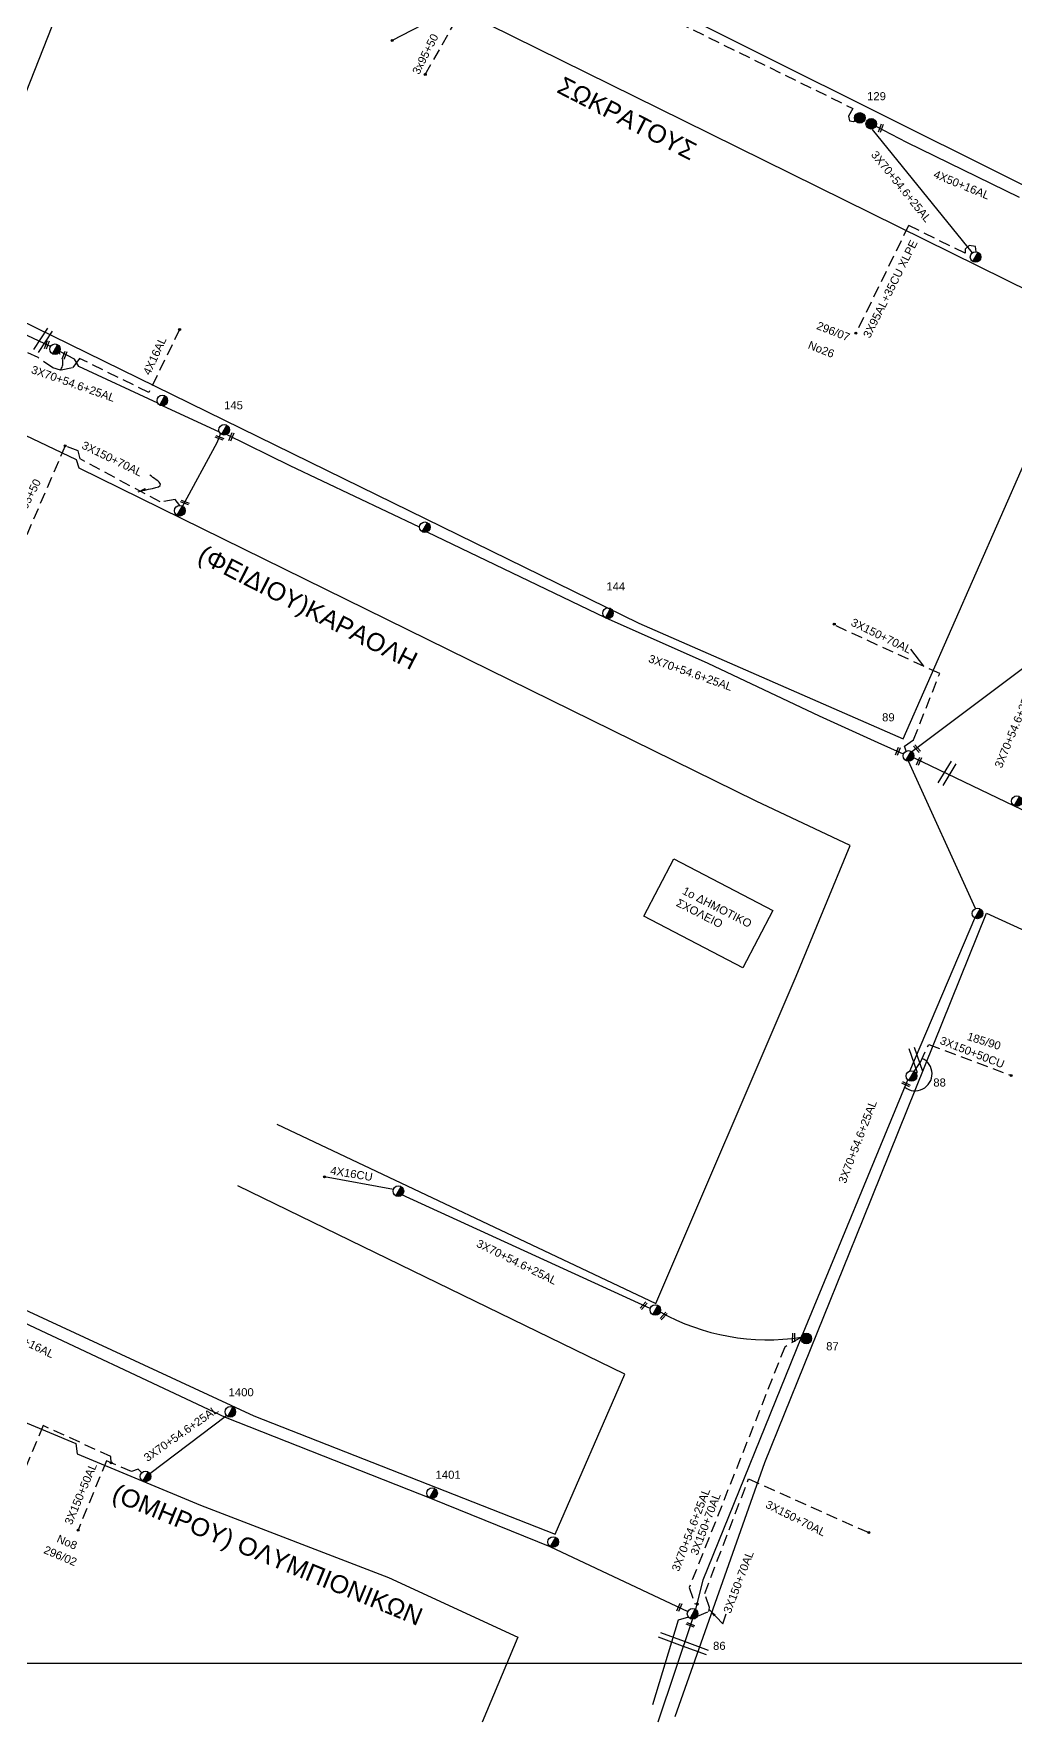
# Model space of a CAD drawing. Header units: millimetres. Extents: x 924 to 3152, y 704 to 1760.
# Drawn here: x 2460.6 to 2679.4, y 708.7 to 1085 of the extents above; entities that cross this region are included whole.
import ezdxf

# ---------------------------------------------------------------- set-up
doc = ezdxf.new("R2010")
doc.units = ezdxf.units.MM
doc.linetypes.add('DASHED', pattern=[19.05, 12.7, -6.35])
for name, color, linetype in [('Άγνωστα', 7, 'Continuous'), ('Γέφυρες Εναέριου Δικτύου', 7, 'Continuous'), ('Γυμνά εναέρια ΧΤ (3Φ)   4x35CU', 7, 'Continuous'), ('Γυμνά εναέρια ΧΤ και ΦΟΠ (3Φ)   4x50+16AL', 7, 'Continuous'), ('Επιγραφές - Σχήματα', 7, 'Continuous'), ('Καλώδια ΧΤ   3x150+50AL', 7, 'DASHED'), ('Καλώδια ΧΤ   3x150+50CU', 7, 'DASHED'), ('Καλώδια ΧΤ   3x150+70AL', 7, 'DASHED'), ('Καλώδια ΧΤ   3x95+50 AL XLPE', 7, 'DASHED'), ('Μηχανική τομή', 7, 'Continuous'), ('Στύλος Ξύλινος', 7, 'Continuous'), ('Στύλος Ξύλινος @ 1', 7, 'Continuous'), ('Στύλος ΦΜ', 7, 'Continuous'), ('Στύλος ΦΜ @ 1', 7, 'Continuous'), ('Συνδέσεις', 7, 'Continuous'), ('Συνεστραμμένα ΧΤ   3x70+54.6+25 AL', 7, 'SYN_LINE'), ('Τομή', 7, 'Continuous'), ('Υπόβαθρο ΔΕΗ', 7, 'Continuous'), ('Υπόγεια Καλώδια Δικτύου ΧΤ   .10', 7, 'DASHED'), ('Υπόγεια καλώδια Δικτύου ΧΤ και Παρ. ΧΤ - 3X150+70 AL', 7, 'DASHED'), ('Υπόγεια καλώδια Παροχών ΧΤ   4x16AL', 7, 'DASHED'), ('Υπόγεια καλώδια Παροχών ΧΤ   4x16CU', 7, 'DASHED')]:
    doc.layers.add(name, color=color, linetype=linetype)
doc.styles.get("Standard").update_dxf_attribs({"font": 'ARIAL.TTF'})
doc.linetypes.add('SYN_LINE', pattern='A,0.5,-0.0001,["/\\/\\/\\/",Standard,S=0.1,R=0,X=0,Y=-0.05],-0.25', length=0.7501)
doc.dimstyles.new('ISO-25', dxfattribs={"dimtxt": 2.5, "dimasz": 2.5, "dimexe": 1.25, "dimexo": 0.625, "dimtad": 1, "dimtxsty": 'Standard', "dimcen": 2.5, "dimadec": 0, "dimazin": 0, "dimtfac": 1, "dimtmove": 0, "dimatfit": 3, "dimfxl": 1, "dimarcsym": 0})

# ---------------------------------------------------------------- blocks, each defined once
blk = doc.blocks.new('ΥΠΑΡΧΩΝ ΤΣΙΜΕΝΤΕΝΙΟΣ ΣΤΥΛΟΣ')
at = {"layer": 'Στύλος ΦΜ'}
blk.add_hatch(color=256, dxfattribs=at).paths.add_polyline_path([(-1.29, -2.28, 0.574793), (2.62, 0, 0.268822), (1.3, 2.27)])
blk.add_line((-1.29, -2.28), (1.3, 2.27), dxfattribs=at)
blk.add_circle((0, 0), 2.62, dxfattribs=at)
at = {"layer": 'Στύλος ΦΜ', "flags": 4}
for tag, p in [('ΑΡΙΘΜΟΣ', (-4.68, 8.05)), ('ΤΥΠΟΣ', (-4.91, 3.03))]:
    blk.add_attdef(tag, p, '', height=4, dxfattribs=at)
blk = doc.blocks.new('ΤΟΜΗ')
at = {"layer": 'Τομή', "ltscale": 40}
for p, q in [((-5.68, 0), (5.68, 0)), ((5.68, -2.33), (-5.68, -2.33))]:
    blk.add_line(p, q, dxfattribs=at)
blk = doc.blocks.new('ΜΗΧΑΝΙΚΗ ΤΟΜΗ')
at = {"layer": 'Μηχανική τομή', "ltscale": 40}
for p, q in [((-1.89, 0.78), (1.89, 0.78)), ((1.89, 0), (-1.89, 0))]:
    blk.add_line(p, q, dxfattribs=at)
blk = doc.blocks.new('ΥΠΑΡΧΩΝ ΞΥΛΙΝΟΣ ΣΤΥΛΟΣ')
at = {"layer": 'Στύλος Ξύλινος'}
h = blk.add_hatch(color=256, dxfattribs=at)
h.paths.add_polyline_path([(-2.62, 0, 0.270008), (-1.29, -2.28), (1.3, 2.27, 0.576266)])
h.paths.add_polyline_path([(-1.29, -2.28, 0.574793), (2.62, 0, 0.268822), (1.3, 2.27)])
blk.add_line((-1.29, -2.28), (1.3, 2.27), dxfattribs=at)
blk.add_circle((0, 0), 2.62, dxfattribs=at)
at = {"layer": 'Στύλος Ξύλινος', "flags": 4}
for tag, p in [('ΑΡΙΘΜΟΣ', (-4.91, 8.6)), ('ΤΥΠΟΣ', (-4.85, 3.39))]:
    blk.add_attdef(tag, p, '', height=4, dxfattribs=at)
blk = doc.blocks.new('_ΣΥΝΔΕΣΗ')
at = {"layer": 'Συνδέσεις', "linetype": 'SYN_LINE', "ltscale": 40}
blk.add_hatch(color=256, dxfattribs=at).paths.add_polyline_path([(0.5, -0.01, 1), (-0.5, -0.01, 1)])
at = {"layer": 'Συνδέσεις'}
blk.add_circle((0, -0.01), 0.5, dxfattribs=at)

msp = doc.modelspace()

# ---------------------------------------------------------------- linework, layer by layer
at = {"layer": 'Άγνωστα', "color": 85, "linetype": 'DASHED', "ltscale": 0.2}
msp.add_lwpolyline([(2547.906, 1075.946), (2554.962, 1088.339), (2556.831, 1088.999), (2558.644, 1089.716), (2557.796, 1090.743)], dxfattribs=at)
at = {"layer": 'Άγνωστα', "color": 62, "linetype": 'DASHED', "ltscale": 0.2}
msp.add_lwpolyline([(2467.62, 993.146), (2458.641, 972.317)], dxfattribs=at)
at = {"layer": 'Άγνωστα', "linetype": 'SYN_LINE', "ltscale": 20}
msp.add_lwpolyline([(2606.579, 732.088), (2604.268, 731.407), (2598.581, 712.541)], dxfattribs=at)
at = {"layer": 'Άγνωστα', "color": 2, "linetype": 'SYN_LINE', "ltscale": 20}
msp.add_lwpolyline([(2607.441, 731.712), (2599.75, 708.689)], dxfattribs=at)
at = {"layer": 'Γέφυρες Εναέριου Δικτύου', "ltscale": 20}
msp.add_arc((2657.081, 853.196), 3.79, 232.42761, 65.15635, dxfattribs=at)
at = {"layer": 'Γυμνά εναέρια ΧΤ (3Φ)   4x35CU', "color": 85, "linetype": 'SYN_LINE', "ltscale": 20}
msp.add_lwpolyline([(2555.878, 1091.503), (2540.535, 1083.533)], dxfattribs=at)
at = {"layer": 'Γυμνά εναέρια ΧΤ και ΦΟΠ (3Φ)   4x50+16AL', "color": 1, "ltscale": 0.2}
msp.add_lwpolyline([(2648.347, 1064.389), (2655.186, 1060.878), (2680.291, 1048.564)], dxfattribs=at)
at = {"layer": 'Γυμνά εναέρια ΧΤ και ΦΟΠ (3Φ)   4x50+16AL', "color": 151}
msp.add_lwpolyline([(2371.666, 834.319), (2407.917, 818.734), (2452.023, 800.7), (2503.268, 776.652), (2549.407, 758.447), (2575.684, 747.822), (2606.455, 733.379)], dxfattribs=at)
at = {"layer": 'Επιγραφές - Σχήματα'}
msp.add_lwpolyline([(945.928, 1724.828), (2912.268, 1724.828), (2912.268, 721.757), (945.928, 721.757)], close=True, dxfattribs=at)
at = {"layer": 'Επιγραφές - Σχήματα', "linetype": 'Continuous'}
msp.add_lwpolyline([(2603.333, 901.112), (2625.349, 889.592), (2618.671, 876.831), (2596.656, 888.352)], close=True, dxfattribs=at)
at = {"layer": 'Καλώδια ΧΤ   3x150+50AL', "color": 151, "ltscale": 0.2}
for points in [[(2477.881, 766.463), (2477.803, 767.893), (2462.716, 774.767), (2455.846, 758.296)], [(2484.703, 764.286), (2483.871, 765.106), (2482.447, 764.555), (2476.843, 766.896), (2470.499, 751.501)]]:
    msp.add_lwpolyline(points, dxfattribs=at)
at = {"layer": 'Καλώδια ΧΤ   3x150+50CU', "color": 151, "ltscale": 0.2}
msp.add_lwpolyline([(2656.88, 853.729), (2657.915, 855.24), (2658.27, 855.772), (2660.134, 859.764), (2678.519, 852.798)], dxfattribs=at)
at = {"layer": 'Καλώδια ΧΤ   3x150+70AL', "color": 62, "ltscale": 0.2}
for points in [[(2493.197, 979.884), (2492.113, 981.208), (2488.785, 980.651), (2470.986, 990.247), (2470.52, 992.072), (2467.62, 993.146)], [(2662.571, 942.406), (2639.106, 953.199)], [(2655.092, 925.101), (2654.755, 926.231), (2656.738, 927.629), (2662.571, 942.406)]]:
    msp.add_lwpolyline(points, dxfattribs=at)
at = {"layer": 'Καλώδια ΧΤ   3x95+50 AL XLPE', "color": 1, "ltscale": 0.2}
msp.add_lwpolyline([(2670.72, 1036.428), (2670.568, 1037.567), (2669.111, 1037.828), (2668.284, 1037.034), (2668.219, 1036.089), (2655.645, 1042.29), (2643.906, 1018.306)], dxfattribs=at)
at = {"layer": 'Συνεστραμμένα ΧΤ   3x70+54.6+25 AL', "color": 1, "ltscale": 20}
for points in [[(2647.535, 1063.706), (2669.818, 1036.163)], [(2656.74, 923.68), (2679.196, 912.96)], [(2679.196, 912.96), (2716.352, 895.359), (2741.505, 883.647), (2780.826, 864.864), (2822.68, 845.215), (2857.666, 829.521)]]:
    msp.add_lwpolyline(points, dxfattribs=at)
at = {"layer": 'Συνεστραμμένα ΧΤ   3x70+54.6+25 AL', "color": 173, "ltscale": 20}
msp.add_lwpolyline([(2464.356, 1015.303), (2457.922, 1018.355), (2423.903, 1034.425)], dxfattribs=at)
at = {"layer": 'Συνεστραμμένα ΧΤ   3x70+54.6+25 AL', "color": 62, "ltscale": 20}
for points in [[(2488.296, 1002.647), (2470.664, 1010.835), (2469.708, 1012.507), (2466.417, 1014.166)], [(2502.034, 996.188), (2489.29, 1002.1)], [(2502.271, 995.886), (2501.404, 993.846), (2493.759, 979.741)], [(2546.619, 975.022), (2517.748, 988.677), (2503.59, 995.701)], [(2588.046, 954.85), (2548.3, 973.957)], [(2654.502, 924.416), (2648.843, 926.961), (2635.779, 932.882), (2610.989, 944.66), (2588.046, 954.85)], [(2697.151, 955.568), (2672.105, 936.76), (2656.379, 924.951)], [(2670.527, 890.019), (2655.621, 922.871)], [(2655.896, 853.815), (2670.428, 887.92)]]:
    msp.add_lwpolyline(points, dxfattribs=at)
at = {"layer": 'Συνεστραμμένα ΧΤ   3x70+54.6+25 AL', "color": 151, "ltscale": 20}
for points in [[(2608.16, 733.508), (2609.83, 740.419), (2631.753, 794.524), (2655.464, 851.872)], [(2598.047, 800.872), (2542.711, 826.231)], [(2486.528, 764.084), (2503.623, 777.01)]]:
    msp.add_lwpolyline(points, dxfattribs=at)
msp.add_arc((2624.195, 843.138), 49.225, 240.92538, 278.75922, dxfattribs=at)
at = {"layer": 'Υπόβαθρο ΔΕΗ', "ltscale": 0.2}
for points in [[(2480.662, 1127.266), (2441.848, 1028.926), (2529.664, 985.914), (2595.477, 953.679), (2654.46, 927.831), (2681.539, 989.539), (2695.044, 1021.423), (2605.527, 1065.641), (2480.662, 1127.266)], [(2578.832, 1122.175), (2569.629, 1106.995), (2703.347, 1040.267), (2739.895, 1122.175)], [(2621.671, 913.985), (2470.712, 988.227), (2470.168, 990.019), (2434.282, 1007.113), (2402.316, 913.985)]]:
    msp.add_lwpolyline(points, dxfattribs=at)
at = {"layer": 'Υπόβαθρο ΔΕΗ'}
for points in [[(2402.316, 913.985), (2394.049, 889.057), (2375.428, 835.983), (2377.304, 835.031), (2400.796, 824.856), (2427.748, 813.759), (2453.417, 803.022), (2453.417, 803.022), (2453.417, 803.022), (2509.672, 776.952), (2576.833, 750.557), (2592.384, 786.246), (2506.144, 828.261)], [(2514.846, 841.966), (2599.303, 801.978), (2630.612, 874.988), (2642.596, 904.075), (2621.671, 913.985)], [(2603.623, 709.968), (2623.623, 766.554), (2645.509, 820.83), (2672.994, 889.007), (2724.859, 865.289), (2830.254, 816.985), (2825.5, 803.979), (2813.155, 768.49), (2804.897, 746.604), (2799.309, 730.431), (2794.555, 714.674)], [(2377.449, 714.939), (2341.093, 735.484), (2366.755, 812.701), (2437.419, 784.409), (2469.986, 770.814), (2470.323, 768.457), (2497.83, 757.066), (2539.702, 740.895), (2568.501, 727.623), (2560.569, 708.661)]]:
    msp.add_lwpolyline(points, dxfattribs=at)
at = {"layer": 'Υπόγεια Καλώδια Δικτύου ΧΤ   .10', "color": 1, "ltscale": 0.2}
msp.add_lwpolyline([(2566.358, 1112.88), (2563.143, 1107.813), (2593.941, 1092.609), (2643.244, 1068.343), (2642.248, 1066.633), (2642.456, 1065.591), (2643.343, 1065.46), (2643.745, 1065.688)], dxfattribs=at)
at = {"layer": 'Υπόγεια καλώδια Δικτύου ΧΤ και Παρ. ΧΤ - 3X150+70 AL', "color": 173, "ltscale": 0.2}
msp.add_lwpolyline([(2486.293, 1005.086), (2470.814, 1012.661), (2469.258, 1010.548), (2466.558, 1010.009), (2464.879, 1010.548), (2461.58, 1012.826), (2447.928, 1019.428)], dxfattribs=at)
at = {"layer": 'Υπόγεια καλώδια Δικτύου ΧΤ και Παρ. ΧΤ - 3X150+70 AL', "color": 7, "ltscale": 0.2}
msp.add_lwpolyline([(2631.753, 794.524), (2628.053, 792.298), (2606.746, 738.724), (2607.953, 735.157), (2608.525, 735.019)], dxfattribs=at)
at = {"layer": 'Υπόγεια καλώδια Δικτύου ΧΤ και Παρ. ΧΤ - 3X150+70 AL', "color": 151, "ltscale": 0.2}
msp.add_lwpolyline([(2608.566, 732.335), (2611.076, 733.356), (2611.29, 734.213), (2610.218, 737.341), (2619.954, 762.892), (2646.753, 750.939)], dxfattribs=at)
at = {"layer": 'Υπόγεια καλώδια Δικτύου ΧΤ και Παρ. ΧΤ - 3X150+70 AL', "color": 173, "ltscale": 0.2}
msp.add_arc((2464.179, 1011.755), 2.952, 323.73517, 46.23028, dxfattribs=at)
at = {"layer": 'Υπόγεια καλώδια Παροχών ΧΤ   4x16AL', "color": 173, "ltscale": 0.2}
msp.add_lwpolyline([(2493.145, 1019.088), (2486.293, 1005.086)], dxfattribs=at)
at = {"layer": 'Υπόγεια καλώδια Παροχών ΧΤ   4x16CU', "color": 151, "linetype": 'SYN_LINE', "ltscale": 20}
msp.add_lwpolyline([(2540.791, 827.417), (2525.434, 830.208)], dxfattribs=at)

# ---------------------------------------------------------------- block references
at = {"layer": 'Μηχανική τομή'}
for p, xscale, yscale, zscale, rotation in [((2649.256, 1064.045), 0.4999999999999988, 0.4999999999999988, 0.4999999999999988, 248.470710684575), ((2463.738, 1015.607), 0.4999999999999988, 0.4999999999999988, 0.4999999999999988, 68.4005871283439), ((2467.649, 1013.264), 0.4999999999999988, 0.4999999999999988, 0.4999999999999988, 68.4005871283439), ((2502.075, 995.145), 0.4999999999999987, 0.4999999999999987, 0.4999999999999987, 160.6544909746527), ((2504.851, 995.086), 0.4999999999999988, 0.4999999999999988, 0.4999999999999988, 68.4005871283439), ((2494.395, 980.755), 0.4999999999999986, 0.4999999999999986, 0.4999999999999986, 159.2486854333593), ((2653.44, 925.011), 0.4999999999999988, 0.4999999999999988, 0.4999999999999988, 68.4005871283439), ((2657.648, 925.793), 0.4999999999999988, 0.4999999999999988, 0.4999999999999988, 131.3335941591601), ((2658.139, 922.777), 0.4999999999999988, 0.4999999999999988, 0.4999999999999988, 68.4005871283439), ((2654.985, 850.714), 0.4999999999999752, 0.4999999999999752, 0.4999999999999752, 334.9233029282552), ((2596.466, 801.652), 0.5000000000000758, 0.5000000000000758, 0.5000000000000758, 227.4630769215043), ((2600.872, 799.341), 0.5000000000000758, 0.5000000000000758, 0.5000000000000758, 227.4630769215043), ((2629.801, 794.436), 0.5000000000000758, 0.5000000000000758, 0.5000000000000758, 268.8234634423142), ((2604.728, 734.19), 0.5000000000000738, 0.5000000000000738, 0.5000000000000738, 66.20089692167649), ((2606.924, 730.164), 0.499999999999992, 0.499999999999992, 0.499999999999992, 339.8011850299624)]:
    msp.add_blockref('ΜΗΧΑΝΙΚΗ ΤΟΜΗ', p, dxfattribs=dict(at, xscale=xscale, yscale=yscale, zscale=zscale, rotation=rotation))
at = {"layer": 'Στύλος Ξύλινος @ 1', "ltscale": 40}
ref = msp.add_blockref('ΥΠΑΡΧΩΝ ΞΥΛΙΝΟΣ ΣΤΥΛΟΣ', (2647.317, 1064.959), dxfattribs=dict(at, xscale=0.4499999999998181, yscale=0.4499999999998181, zscale=0.4499999999998181))
ref.add_attrib('ΤΥΠΟΣ', '129', (2646.387, 1070.208), dxfattribs={"layer": 'Στύλος Ξύλινος', "height": 1.8, "flags": 4})
at = {"layer": 'Στύλος Ξύλινος @ 1', "ltscale": 40, "xscale": 0.4499999999998181, "yscale": 0.4499999999998181, "zscale": 0.4499999999998181}
msp.add_blockref('ΥΠΑΡΧΩΝ ΞΥΛΙΝΟΣ ΣΤΥΛΟΣ', (2644.77, 1066.268), dxfattribs=at)
at = {"layer": 'Στύλος Ξύλινος @ 1', "ltscale": 40}
ref = msp.add_blockref('ΥΠΑΡΧΩΝ ΞΥΛΙΝΟΣ ΣΤΥΛΟΣ', (2632.834, 794.203), dxfattribs=dict(at, xscale=0.4499999999998181, yscale=0.4499999999998181, zscale=0.4499999999998181))
ref.add_attrib('ΤΥΠΟΣ', '87', (2637.272, 791.575), dxfattribs={"layer": 'Στύλος Ξύλινος', "height": 1.8, "flags": 4})
at = {"layer": 'Στύλος ΦΜ @ 1', "ltscale": 40, "xscale": 0.4499999999998181, "yscale": 0.4499999999998181, "zscale": 0.4499999999998181}
for p in [(2670.574, 1035.26), (2465.366, 1014.697), (2489.29, 1003.278), (2493.197, 978.706), (2547.796, 975.022), (2671.009, 888.944), (2541.906, 827.037), (2599.179, 800.549), (2485.534, 763.451), (2576.418, 748.84)]:
    msp.add_blockref('ΥΠΑΡΧΩΝ ΤΣΙΜΕΝΤΕΝΙΟΣ ΣΤΥΛΟΣ', p, dxfattribs=at)
at = {"layer": 'Στύλος ΦΜ @ 1', "ltscale": 40}
ref = msp.add_blockref('ΥΠΑΡΧΩΝ ΤΣΙΜΕΝΤΕΝΙΟΣ ΣΤΥΛΟΣ', (2503.066, 996.756), dxfattribs=dict(at, xscale=0.4499999999998181, yscale=0.4499999999998181, zscale=0.4499999999998181))
ref.add_attrib('ΤΥΠΟΣ', '145', (2503.055, 1001.308), dxfattribs={"layer": 'Στύλος ΦΜ', "height": 1.8, "flags": 4})
ref = msp.add_blockref('ΥΠΑΡΧΩΝ ΤΣΙΜΕΝΤΕΝΙΟΣ ΣΤΥΛΟΣ', (2588.627, 955.874), dxfattribs=dict(at, xscale=0.4499999999998181, yscale=0.4499999999998181, zscale=0.4499999999998181))
ref.add_attrib('ΤΥΠΟΣ', '144', (2588.269, 960.943), dxfattribs={"layer": 'Στύλος ΦΜ', "height": 1.8, "flags": 4})
ref = msp.add_blockref('ΥΠΑΡΧΩΝ ΤΣΙΜΕΝΤΕΝΙΟΣ ΣΤΥΛΟΣ', (2655.621, 924.049), dxfattribs=dict(at, xscale=0.4499999999998181, yscale=0.4499999999998181, zscale=0.4499999999998181))
ref.add_attrib('ΤΥΠΟΣ', '89', (2649.736, 931.767), dxfattribs={"layer": 'Στύλος ΦΜ', "height": 1.8, "flags": 4})
ref = msp.add_blockref('ΥΠΑΡΧΩΝ ΤΣΙΜΕΝΤΕΝΙΟΣ ΣΤΥΛΟΣ', (2679.777, 913.985), dxfattribs=dict(at, xscale=0.4499999999998181, yscale=0.4499999999998181, zscale=0.4499999999998181))
ref.add_attrib('ΤΥΠΟΣ', '1786', (2686.06, 914.959), dxfattribs={"layer": 'Στύλος ΦΜ', "height": 1.8, "flags": 4})
ref = msp.add_blockref('ΥΠΑΡΧΩΝ ΤΣΙΜΕΝΤΕΝΙΟΣ ΣΤΥΛΟΣ', (2656.295, 852.707), dxfattribs=dict(at, xscale=0.4499999999998181, yscale=0.4499999999998181, zscale=0.4499999999998181))
ref.add_attrib('ΤΥΠΟΣ', '88', (2661.154, 850.356), dxfattribs={"layer": 'Στύλος ΦΜ', "height": 1.8, "flags": 4})
ref = msp.add_blockref('ΥΠΑΡΧΩΝ ΤΣΙΜΕΝΤΕΝΙΟΣ ΣΤΥΛΟΣ', (2504.452, 777.846), dxfattribs=dict(at, xscale=0.4499999999998181, yscale=0.4499999999998181, zscale=0.4499999999998181))
ref.add_attrib('ΤΥΠΟΣ', '1400', (2504.064, 781.322), dxfattribs={"layer": 'Στύλος ΦΜ', "height": 1.8, "flags": 4})
ref = msp.add_blockref('ΥΠΑΡΧΩΝ ΤΣΙΜΕΝΤΕΝΙΟΣ ΣΤΥΛΟΣ', (2549.415, 759.719), dxfattribs=dict(at, xscale=0.4499999999998181, yscale=0.4499999999998181, zscale=0.4499999999998181))
ref.add_attrib('ΤΥΠΟΣ', '1401', (2550.196, 762.929), dxfattribs={"layer": 'Στύλος ΦΜ', "height": 1.8, "flags": 4})
ref = msp.add_blockref('ΥΠΑΡΧΩΝ ΤΣΙΜΕΝΤΕΝΙΟΣ ΣΤΥΛΟΣ', (2607.496, 732.828), dxfattribs=dict(at, xscale=0.4499999999998181, yscale=0.4499999999998181, zscale=0.4499999999998181))
ref.add_attrib('ΤΥΠΟΣ', '86', (2612.053, 724.796), dxfattribs={"layer": 'Στύλος ΦΜ', "height": 1.8, "flags": 4})
at = {"layer": 'Συνδέσεις', "xscale": 0.4499999999998181, "yscale": 0.4499999999998181, "zscale": 0.4499999999998181}
for p in [(2540.536, 1083.538), (2547.907, 1075.951), (2493.147, 1019.094), (2643.907, 1018.312), (2467.621, 993.151), (2639.084, 953.445), (2678.519, 852.798), (2525.435, 830.213), (2477.881, 766.463), (2470.499, 751.501), (2646.753, 750.939), (2608.525, 735.019)]:
    msp.add_blockref('_ΣΥΝΔΕΣΗ', p, dxfattribs=at)
at = {"layer": 'Τομή'}
for p, xscale, yscale, zscale, rotation in [((2463.158, 1016.36), 0.4999999999999994, 0.4999999999999994, 0.4999999999999994, 237.0009803724977), ((2664.729, 919.877), 0.4999999999999994, 0.4999999999999994, 0.4999999999999994, 238.8534349771016), ((2657.801, 856.468), 0.4999999999998549, 0.4999999999998549, 0.4999999999998549, 288.7393596784833), ((2602.966, 727.699), 0.499999999999757, 0.499999999999757, 0.499999999999757, 339.7015223184956), ((2608.297, 725.727), 0.4999999999997569, 0.4999999999997569, 0.4999999999997569, 339.7015223184956)]:
    msp.add_blockref('ΤΟΜΗ', p, dxfattribs=dict(at, xscale=xscale, yscale=yscale, zscale=zscale, rotation=rotation))

# ---------------------------------------------------------------- texts
at = {"layer": 'Γυμνά εναέρια ΧΤ και ΦΟΠ (3Φ)   4x50+16AL', "color": 7, "char_height": 1.8, "width": 168.37176, "attachment_point": 1}
for insert, rotation in [((2661.7, 1054.689), 337.80136), ((2453.502, 797.114), 334.28241)]:
    msp.add_mtext('4X50+16AL', dxfattribs=dict(at, insert=insert, rotation=rotation))
at = {"layer": 'Επιγραφές - Σχήματα', "char_height": 1.8, "attachment_point": 1}
for s, insert, rotation in [('\\pt0;3x95+50', (2544.894, 1076.581), 63.00711), ('\\pt0;296/07', (2635.62, 1020.939), 338.39933), ('\\pt0;No26', (2633.712, 1016.614), 338.39933), ('\\pt0;3x95+50', (2456.3, 977.345), 63.00711)]:
    msp.add_mtext_dynamic_manual_height_columns(s, width=10.09091, gutter_width=12.5, heights=[0], dxfattribs=dict(at, insert=insert, rotation=rotation))
at = {"layer": 'Επιγραφές - Σχήματα', "linetype": 'Continuous', "attachment_point": 1}
for s, insert, char_height, width, rotation in [('ΣΩΚΡΑΤΟΥΣ', (2578.777, 1075.642), 4, 57.33182, 332.91504), ('(ΦΕΙΔΙΟΥ)ΚΑΡΑΟΛΗ', (2498.699, 971.192), 4, 57.33182, 332.91504), ('1o ΔΗΜΟΤΙΚΟ ΣΧΟΛΕΙΟ', (2605.841, 894.992), 1.8, 23.55347, 332.91504), ('(ΟΜΗΡΟΥ) ΟΛΥΜΠΙΟΝΙΚΩΝ', (2479.278, 761.913), 4, 80.08904, 337.66726)]:
    msp.add_mtext(s, dxfattribs=dict(at, insert=insert, char_height=char_height, width=width, rotation=rotation))
at = {"layer": 'Επιγραφές - Σχήματα', "color": 7, "char_height": 1.8, "width": 27.84843, "attachment_point": 5}
for s, insert, rotation in [('185/90', (2672.452, 860.478), 342.59598), ('No8', (2468.045, 748.805), 337), ('296/02', (2466.554, 745.735), 337)]:
    msp.add_mtext(s, dxfattribs=dict(at, insert=insert, rotation=rotation))
at = {"layer": 'Καλώδια ΧΤ   3x150+50AL', "color": 7, "insert": (2467.418, 753.202), "char_height": 1.8, "width": 168.37176, "attachment_point": 1, "rotation": 67.08055}
msp.add_mtext('3X150+50AL', dxfattribs=at)
at = {"layer": 'Καλώδια ΧΤ   3x150+50CU', "color": 7, "insert": (2663.093, 861.598), "char_height": 1.8, "width": 168.37176, "attachment_point": 1, "rotation": 338.59666}
msp.add_mtext('3X150+50CU', dxfattribs=at)
at = {"layer": 'Καλώδια ΧΤ   3x150+70AL', "color": 7, "char_height": 1.8, "width": 168.37176, "attachment_point": 1, "rotation": 334.02774}
for insert in [(2471.936, 994.294), (2643.394, 954.825)]:
    msp.add_mtext('3X150+70AL', dxfattribs=dict(at, insert=insert))
at = {"layer": 'Καλώδια ΧΤ   3x95+50 AL XLPE', "insert": (2645.404, 1017.812), "char_height": 1.8, "width": 168.37176, "attachment_point": 1, "rotation": 63.50203}
msp.add_mtext('3X95AL+35CU XLPE', dxfattribs=at)
at = {"layer": 'Συνεστραμμένα ΧΤ   3x70+54.6+25 AL', "color": 7, "char_height": 1.8, "width": 168.37176, "attachment_point": 1}
for insert, rotation in [((2648.557, 1059.142), 309), ((2460.489, 1011.125), 340.65063), ((2598.094, 946.703), 340.65063), ((2674.736, 921.858), 67.61853), ((2639.91, 829.224), 68.97079), ((2559.919, 816.385), 333.79535), ((2484.936, 768.122), 35.1638), ((2602.762, 742.763), 68.97079)]:
    msp.add_mtext('3X70+54.6+25AL', dxfattribs=dict(at, insert=insert, rotation=rotation))
at = {"layer": 'Υπόγεια καλώδια Δικτύου ΧΤ και Παρ. ΧΤ - 3X150+70 AL', "color": 7, "char_height": 1.8, "width": 168.37176, "attachment_point": 1}
for insert, rotation in [((2606.927, 746.36), 69.10628), ((2624.391, 758.216), 333.21309), ((2614.277, 733.401), 69.10628)]:
    msp.add_mtext('3X150+70AL', dxfattribs=dict(at, insert=insert, rotation=rotation))
at = {"layer": 'Υπόγεια καλώδια Παροχών ΧΤ   4x16AL', "color": 7, "insert": (2484.891, 1009.534), "char_height": 1.8, "width": 168.37176, "attachment_point": 1, "rotation": 65.31157}
msp.add_mtext('4X16AL', dxfattribs=at)
at = {"layer": 'Υπόγεια καλώδια Παροχών ΧΤ   4x16CU', "color": 7, "insert": (2526.926, 832.579), "char_height": 1.8, "width": 168.37176, "attachment_point": 1, "rotation": 350.84821}
msp.add_mtext('4X16CU', dxfattribs=at)

# ---------------------------------------------------------------- leaders
at = {"layer": 'Επιγραφές - Σχήματα', "path_type": 1}
msp.add_leader([(2483.868, 982.95), (2488.859, 984.648), (2486.523, 986.665)], dimstyle='ISO-25', override={"dimasz": 1.8, "dimtad": 0}, dxfattribs=at)
at = {"layer": 'Επιγραφές - Σχήματα', "ltscale": 40}
msp.add_leader([(2659.003, 944.057), (2656.159, 947.858)], dimstyle='ISO-25', override={"dimasz": 1, "dimtad": 0}, dxfattribs=at)
at = {"layer": 'Επιγραφές - Σχήματα', "ltscale": 20}
msp.add_leader([(2611.183, 733.784), (2614.203, 730.571), (2614.992, 732.807)], dimstyle='ISO-25', override={"dimasz": 1.8, "dimgap": 0.625, "dimtad": 0}, dxfattribs=at)

doc.saveas('drawing.dxf')
